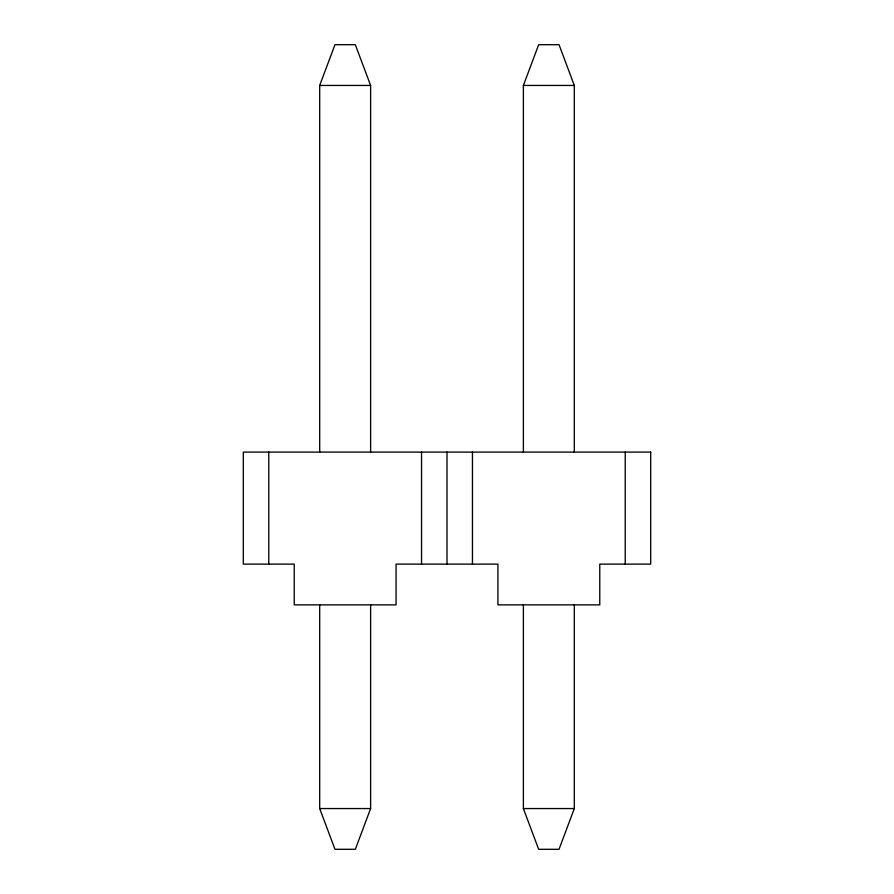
<?xml version="1.0" encoding="UTF-8"?>
<svg xmlns="http://www.w3.org/2000/svg" width="894" height="894" viewBox="0 0 894 894"><rect width="100%" height="100%" fill="white"/><g stroke="black" fill="none" stroke-linecap="round" stroke-linejoin="round"><path stroke-width="1.34" d="M319.694 452.096L319.694 85.444L334.971 44.7L355.331 44.7L370.619 85.444L370.619 452.096M523.381 452.096L523.381 85.444L538.669 44.7L559.029 44.7L574.306 85.444L574.306 452.096M370.619 604.635L370.619 808.556L355.331 849.3L334.971 849.3L319.694 808.556L319.694 604.635M574.306 604.635L574.306 808.556L559.029 849.3L538.669 849.3L523.381 808.556L523.381 604.635M319.694 85.444L370.619 85.444M523.381 85.444L574.306 85.444M319.694 808.556L370.619 808.556M523.381 808.556L574.306 808.556M625.23 452.096L625.23 564.125M472.457 452.096L472.457 564.125M447 452.096L447 564.125M421.543 452.096L421.543 564.125M268.77 452.096L268.77 564.125M650.698 452.096L243.302 452.096L243.302 564.125L294.227 564.125L294.227 604.869L396.076 604.869L396.076 564.125L497.924 564.125L497.924 604.869L599.773 604.869L599.773 564.125L650.698 564.125L650.698 452.096"/></g></svg>
